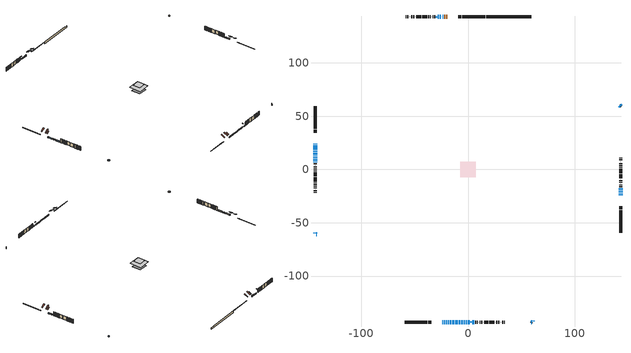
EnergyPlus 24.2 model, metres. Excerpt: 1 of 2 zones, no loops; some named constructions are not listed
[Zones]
conditioned space
 floor outside (Floor1 construction): -1.8,-1.8 -1.8,1.8 1.8,1.8 1.8,-1.8 z0.19
 floor outside (Floor2 construction): -0.75,-0.75 -0.75,0.75 0.75,0.75 0.75,-0.75 z0.19
 floor outside (Floor3 construction): -1.58,-1.58 -1.58,1.58 1.58,1.58 1.58,-1.58 z0.19
 floor adiabatic (AdiabaticFloorConstruction): -7.47,-7.47 -7.47,7.47 7.47,7.47 7.47,-7.47 z2.63
 floor foundation (Slab1 construction): -5.58,-5.58 -5.58,5.58 5.58,5.58 5.58,-5.58 z-2.17
 wall outside (RimJoist1 construction): 16.03,143.6 -5.32,143.6 / -59.48,-143.6 -38.13,-143.6 / -143.6,59.48 -143.6,38.13 / 143.6,-59.48 143.6,-38.13 z0.19:0.49
 wall outside (RimJoist3 construction): -6.25,143.6 -8.94,143.6 / -37.2,-143.6 -34.51,-143.6 / -143.6,37.2 -143.6,34.51 / 143.6,-37.2 143.6,-34.51 z0.19:0.49
 wall outside (AdiabaticWallConstruction 1): -19.43,143.6 -20.36,143.6 / -21.29,143.6 -22.26,143.6 z0.19:2.22
 wall outside (AdiabaticWallConstruction): -143.6,24.01 -143.6,23.58 / -23.18,143.6 -23.65,143.6 / -24.01,-143.6 -23.55,-143.6 / -22.62,-143.6 -21.86,-143.6 / -24.57,143.6 -24.76,143.6 / -20.93,-143.6 -20.16,-143.6 / 59.48,-143.6 59.9,-143.18 / -143.6,-59.48 -143.18,-59.9 / -19.23,-143.6 -17.97,-143.6 / -17.04,-143.6 -15.82,-143.6 / -143.6,22.66 -143.6,18.42 / 143.6,59.48 142.63,60.45 / -143.6,17.49 -143.6,16.77 / -14.89,-143.6 -13.07,-143.6 / -12.14,-143.6 -9.53,-143.6 / 143.6,-24.01 143.6,-23.1 / 143.6,-22.17 143.6,-21.83 / -8.6,-143.6 -7.44,-143.6 / -6.51,-143.6 -4.9,-143.6 / -143.6,15.85 -143.6,14.02 / -143.6,13.09 -143.6,12.28 / -3.97,-143.6 -3,-143.6 / -2.08,-143.6 -0.94,-143.6 / -143.6,11.35 -143.6,10.39 / -143.6,9.46 -143.6,8.32 / -0.01,-143.6 1.47,-143.6 / -25.69,143.6 -26.69,143.6 / -27.62,143.6 -28.22,143.6 / 143.6,-20.9 143.6,-20.16 / 60.55,-142.52 61,-142.08 / -142.52,-60.55 -142.08,-61 / -143.6,7.4 -143.6,6.75 / 143.6,-19.23 143.6,-17.48 z0.19:1.41; 4.19,-143.6 6.07,-143.6 z0.19:1.16
 wall outside (Wall10 construction): -30.94,143.6 -31.8,143.6 / 7,-143.6 7.85,-143.6 / -143.6,5.82 -143.6,4.97 / 143.6,-16.55 143.6,-15.69 z0.19:5.07
 wall outside (Wall11 construction): -32.73,143.6 -32.96,143.6 / 8.78,-143.6 9.02,-143.6 / -143.6,4.04 -143.6,3.8 / 143.6,-14.76 143.6,-14.53 z0.19:5.07
 wall outside (Wall12 construction): -33.89,143.6 -34.17,143.6 / 9.95,-143.6 10.23,-143.6 / -143.6,2.87 -143.6,2.59 / 143.6,-13.6 143.6,-13.32 z0.19:5.07
 wall outside (Wall13 construction): -35.1,143.6 -35.45,143.6 / 11.16,-143.6 11.51,-143.6 / -143.6,1.66 -143.6,1.31 / 143.6,-12.39 143.6,-12.04 z0.19:5.07
 wall outside (Wall14 construction): -36.38,143.6 -37.21,143.6 / 12.43,-143.6 13.27,-143.6 / -143.6,0.38 -143.6,-0.45 / 143.6,-11.11 143.6,-10.28 z0.19:5.07
 wall outside (Wall15 construction): -38.14,143.6 -38.49,143.6 / 14.2,-143.6 14.54,-143.6 / -143.6,-1.38 -143.6,-1.72 / 143.6,-9.35 143.6,-9 z0.19:5.07
 wall outside (Wall1 construction): -39.42,143.6 -42.99,143.6 / 15.47,-143.6 19.05,-143.6 / -143.6,-2.65 -143.6,-6.23 / 143.6,-8.07 143.6,-4.5 z0.19:5.07
 wall outside (Wall2 construction): -43.92,143.6 -48.37,143.6 / 19.97,-143.6 24.43,-143.6 / -143.6,-7.16 -143.6,-11.61 / 143.6,-3.57 143.6,0.88 z0.19:5.07
 wall outside (Wall3 construction): -49.3,143.6 -49.6,143.6 / 25.36,-143.6 25.66,-143.6 / -143.6,-12.54 -143.6,-12.84 / 143.6,1.81 143.6,2.11 z0.19:5.07
 wall outside (Wall4 construction): -50.53,143.6 -51.39,143.6 / 26.59,-143.6 27.44,-143.6 / -143.6,-13.77 -143.6,-14.63 / 143.6,3.04 143.6,3.9 z0.19:5.07
 wall outside (Wall5 construction): -52.32,143.6 -53.16,143.6 / 28.37,-143.6 29.22,-143.6 / -143.6,-15.55 -143.6,-16.4 / 143.6,4.83 143.6,5.67 z0.19:5.07
 wall outside (Wall6 construction): -54.09,143.6 -54.27,143.6 / 30.14,-143.6 30.33,-143.6 / -143.6,-17.32 -143.6,-17.51 / 143.6,6.6 143.6,6.78 z0.19:5.07
 wall outside (Wall7 construction): -55.2,143.6 -55.35,143.6 / 31.26,-143.6 31.4,-143.6 / -143.6,-18.44 -143.6,-18.58 / 143.6,7.71 143.6,7.86 z0.19:5.07
 wall outside (Wall8 construction): -56.28,143.6 -57.05,143.6 / 32.33,-143.6 33.1,-143.6 / -143.6,-19.51 -143.6,-20.28 / 143.6,8.79 143.6,9.56 z0.19:5.07
 wall outside (Wall9 construction): -57.97,143.6 -58.55,143.6 / 34.03,-143.6 34.61,-143.6 / -143.6,-21.21 -143.6,-21.79 / 143.6,10.48 143.6,11.06 z0.19:5.07
 wall foundation (FoundationWall1 construction): 16.96,143.6,-2.17 16.96,143.6,0.19 55.23,143.6,0.19 55.23,143.6,-0.45 59.48,143.6,-0.45 59.48,143.6,-2.17
 window (WindowConstruction): -143.6,24.01 -143.6,23.58 z0.19:1.41
 window (WindowConstruction 6): -23.18,143.6 -23.65,143.6 z0.19:1.41
 window (WindowConstruction 7): -24.01,-143.6 -23.55,-143.6 z0.19:1.41
 window (WindowConstruction 8): -22.62,-143.6 -21.86,-143.6 z0.19:1.41
 window (WindowConstruction 9): -24.57,143.6 -24.76,143.6 z0.19:1.41
 window (WindowConstruction 10): -20.93,-143.6 -20.16,-143.6 z0.19:1.41
 window (WindowConstruction 11): 59.48,-143.6 59.9,-143.18 z0.19:1.41
 window (WindowConstruction 12): -143.6,-59.48 -143.18,-59.9 z0.19:1.41
 window (WindowConstruction 13): -19.23,-143.6 -17.97,-143.6 z0.19:1.41
 window (WindowConstruction 14): -17.04,-143.6 -15.82,-143.6 z0.19:1.41
 window (WindowConstruction 15): -143.6,22.65 -143.6,18.42 z0.19:1.41
 window (WindowConstruction 16): 143.6,59.48 142.63,60.45 z0.19:1.41
 window (WindowConstruction 17): -143.6,17.49 -143.6,16.77 z0.19:1.41
 window (WindowConstruction 18): -14.89,-143.6 -13.07,-143.6 z0.19:1.41
 window (WindowConstruction 19): -12.14,-143.6 -9.53,-143.6 z0.19:1.41
 window (WindowConstruction 20): 143.6,-24.01 143.6,-23.1 z0.19:1.41
 window (WindowConstruction 21): 143.6,-22.17 143.6,-21.83 z0.19:1.41
 window (WindowConstruction 22): -8.6,-143.6 -7.44,-143.6 z0.19:1.41
 window (WindowConstruction 23): -6.51,-143.6 -4.9,-143.6 z0.19:1.41
 window (WindowConstruction 24): -143.6,15.84 -143.6,14.02 z0.19:1.41
 window (WindowConstruction 25): -143.6,13.09 -143.6,12.28 z0.19:1.41
 window (WindowConstruction 26): -3.97,-143.6 -3.01,-143.6 z0.19:1.41
 window (WindowConstruction 27): -2.08,-143.6 -0.94,-143.6 z0.19:1.41
 window (WindowConstruction 28): -143.6,11.35 -143.6,10.39 z0.19:1.41
 window (WindowConstruction 29): -143.6,9.46 -143.6,8.32 z0.19:1.41
 window (WindowConstruction 1): -0.01,-143.6 1.47,-143.6 z0.19:1.41
 window (WindowConstruction 30): -25.69,143.6 -26.69,143.6 z0.19:1.41
 window (WindowConstruction 31): -27.62,143.6 -28.22,143.6 z0.19:1.41
 window (WindowConstruction 32): 143.6,-20.9 143.6,-20.16 z0.19:1.41
 window (WindowConstruction 33): 4.19,-143.6 6.07,-143.6 z0.19:1.16
 window (WindowConstruction 2): 60.55,-142.52 61,-142.08 z0.19:1.41
 window (WindowConstruction 3): -142.52,-60.55 -142.08,-61 z0.19:1.41
 window (WindowConstruction 4): -143.6,7.4 -143.6,6.75 z0.19:1.41
 window (WindowConstruction 5): 143.6,-19.23 143.6,-17.48 z0.19:1.41
 door (Door): -19.43,143.6 -20.36,143.6 z0.19:2.22
 door (Door 1): -21.29,143.6 -22.26,143.6 z0.19:2.22
 ceiling to attic - vented (Floor4 construction): 4.66,-4.66 4.66,4.66 -4.66,4.66 -4.66,-4.66 z5.07
 ceiling adiabatic (AdiabaticFloorConstruction): 7.47,-7.47 7.47,7.47 -7.47,7.47 -7.47,-7.47 z2.63
 roof outside (Roof1 construction): -11.06,143.6,5.07 -11.06,139.48,7.47 -9.87,139.48,7.47 -9.87,143.6,5.07; -32.39,-143.6,5.07 -32.39,-139.48,7.47 -33.58,-139.48,7.47 -33.58,-143.6,5.07; -143.6,32.39,5.07 -139.48,32.39,7.47 -139.48,33.58,7.47 -143.6,33.58,5.07; 143.6,-32.39,5.07 139.48,-32.39,7.47 139.48,-33.58,7.47 143.6,-33.58,5.07
 roof outside (Roof3 construction): -16.72,143.6,5.07 -16.72,139.12,7.68 -15.43,139.12,7.68 -15.43,143.6,5.07; -26.73,-143.6,5.07 -26.73,-139.12,7.68 -28.02,-139.12,7.68 -28.02,-143.6,5.07; -143.6,26.73,5.07 -139.12,26.73,7.68 -139.12,28.02,7.68 -143.6,28.02,5.07; 143.6,-26.73,5.07 139.12,-26.73,7.68 139.12,-28.02,7.68 143.6,-28.02,5.07
 roof outside (Roof4 construction): -18.51,143.6,5.07 -18.51,140.65,6.79 -17.65,140.65,6.79 -17.65,143.6,5.07; -24.94,-143.6,5.07 -24.94,-140.65,6.79 -25.8,-140.65,6.79 -25.8,-143.6,5.07; -143.6,24.94,5.07 -140.65,24.94,6.79 -140.65,25.8,6.79 -143.6,25.8,5.07; 143.6,-24.94,5.07 140.65,-24.94,6.79 140.65,-25.8,6.79 143.6,-25.8,5.07
 roof outside (AdiabaticRoofConstruction): -30.01,143.6,5.07 -30.01,142.85,5.5 -29.15,142.85,5.5 -29.15,143.6,5.07; 3.26,-143.6,5.07 3.26,-142.85,5.5 2.4,-142.85,5.5 2.4,-143.6,5.07
 skylight (SkylightConstruction): -30.01,143.6,5.07 -30.01,142.85,5.5 -29.15,142.85,5.5 -29.15,143.6,5.07
 skylight (SkylightConstruction 1): 3.26,-143.6,5.07 3.26,-142.85,5.5 2.4,-142.85,5.5 2.4,-143.6,5.07
[EnergyManagementSystem:Sensor]
Name | Output:Variable or Output:Meter Index Key | Output:Variable or Output:Meter
s_lgt_50 | Wall15:270 | Surface Inside Face Lights Radiation Heat Gain Energy
s_lgt_51 | Wall15:90 | Surface Inside Face Lights Radiation Heat Gain Energy
s_lgt_52 | Wall1:0 | Surface Inside Face Lights Radiation Heat Gain Energy
s_lgt_53 | Wall1:180 | Surface Inside Face Lights Radiation Heat Gain Energy
s_lgt_54 | Wall1:270 | Surface Inside Face Lights Radiation Heat Gain Energy
s_lgt_55 | Wall1:90 | Surface Inside Face Lights Radiation Heat Gain Energy
s_lgt_56 | Wall2:0 | Surface Inside Face Lights Radiation Heat Gain Energy
s_lgt_57 | Wall2:180 | Surface Inside Face Lights Radiation Heat Gain Energy
s_lgt_58 | Wall2:270 | Surface Inside Face Lights Radiation Heat Gain Energy
s_lgt_59 | Wall2:90 | Surface Inside Face Lights Radiation Heat Gain Energy
s_lgt_6 | inferred conditioned floor | Surface Inside Face Lights Radiation Heat Gain Energy
s_lgt_60 | Wall3:0 | Surface Inside Face Lights Radiation Heat Gain Energy
s_lgt_61 | Wall3:180 | Surface Inside Face Lights Radiation Heat Gain Energy
s_lgt_62 | Wall3:270 | Surface Inside Face Lights Radiation Heat Gain Energy
s_lgt_63 | Wall3:90 | Surface Inside Face Lights Radiation Heat Gain Energy
s_lgt_64 | Wall4:0 | Surface Inside Face Lights Radiation Heat Gain Energy
s_lgt_65 | Wall4:180 | Surface Inside Face Lights Radiation Heat Gain Energy
s_lgt_66 | Wall4:270 | Surface Inside Face Lights Radiation Heat Gain Energy
s_lgt_67 | Wall4:90 | Surface Inside Face Lights Radiation Heat Gain Energy
s_lgt_68 | Wall5:0 | Surface Inside Face Lights Radiation Heat Gain Energy
s_lgt_69 | Wall5:180 | Surface Inside Face Lights Radiation Heat Gain Energy
s_lgt_7 | RimJoist1:0 | Surface Inside Face Lights Radiation Heat Gain Energy
s_lgt_70 | Wall5:270 | Surface Inside Face Lights Radiation Heat Gain Energy
s_lgt_71 | Wall5:90 | Surface Inside Face Lights Radiation Heat Gain Energy
s_lgt_72 | Wall6:0 | Surface Inside Face Lights Radiation Heat Gain Energy
s_lgt_73 | Wall6:180 | Surface Inside Face Lights Radiation Heat Gain Energy
s_lgt_74 | Wall6:270 | Surface Inside Face Lights Radiation Heat Gain Energy
s_lgt_75 | Wall6:90 | Surface Inside Face Lights Radiation Heat Gain Energy
s_lgt_76 | Wall7:0 | Surface Inside Face Lights Radiation Heat Gain Energy
s_lgt_77 | Wall7:180 | Surface Inside Face Lights Radiation Heat Gain Energy
s_lgt_78 | Wall7:270 | Surface Inside Face Lights Radiation Heat Gain Energy
s_lgt_79 | Wall7:90 | Surface Inside Face Lights Radiation Heat Gain Energy
s_lgt_8 | RimJoist1:180 | Surface Inside Face Lights Radiation Heat Gain Energy
s_lgt_80 | Wall8:0 | Surface Inside Face Lights Radiation Heat Gain Energy
s_lgt_81 | Wall8:180 | Surface Inside Face Lights Radiation Heat Gain Energy
s_lgt_82 | Wall8:270 | Surface Inside Face Lights Radiation Heat Gain Energy
s_lgt_83 | Wall8:90 | Surface Inside Face Lights Radiation Heat Gain Energy
s_lgt_84 | Wall9:0 | Surface Inside Face Lights Radiation Heat Gain Energy
s_lgt_85 | Wall9:180 | Surface Inside Face Lights Radiation Heat Gain Energy
s_lgt_86 | Wall9:270 | Surface Inside Face Lights Radiation Heat Gain Energy
s_lgt_87 | Wall9:90 | Surface Inside Face Lights Radiation Heat Gain Energy
s_lgt_9 | RimJoist1:270 | Surface Inside Face Lights Radiation Heat Gain Energy
s_sol | Floor1 | Surface Inside Face Solar Radiation Heat Gain Energy
s_sol_1 | Floor2 | Surface Inside Face Solar Radiation Heat Gain Energy
s_sol_10 | RimJoist1:90 | Surface Inside Face Solar Radiation Heat Gain Energy
s_sol_11 | RimJoist3:0 | Surface Inside Face Solar Radiation Heat Gain Energy
s_sol_12 | RimJoist3:180 | Surface Inside Face Solar Radiation Heat Gain Energy
s_sol_13 | RimJoist3:270 | Surface Inside Face Solar Radiation Heat Gain Energy
s_sol_14 | RimJoist3:90 | Surface Inside Face Solar Radiation Heat Gain Energy
s_sol_15 | Roof1:0 | Surface Inside Face Solar Radiation Heat Gain Energy
s_sol_16 | Roof1:180 | Surface Inside Face Solar Radiation Heat Gain Energy
s_sol_17 | Roof1:270 | Surface Inside Face Solar Radiation Heat Gain Energy
s_sol_18 | Roof1:90 | Surface Inside Face Solar Radiation Heat Gain Energy
s_sol_19 | Roof3:0 | Surface Inside Face Solar Radiation Heat Gain Energy
s_sol_2 | Floor3 | Surface Inside Face Solar Radiation Heat Gain Energy
s_sol_20 | Roof3:180 | Surface Inside Face Solar Radiation Heat Gain Energy
s_sol_21 | Roof3:270 | Surface Inside Face Solar Radiation Heat Gain Energy
s_sol_22 | Roof3:90 | Surface Inside Face Solar Radiation Heat Gain Energy
s_sol_23 | Roof4:0 | Surface Inside Face Solar Radiation Heat Gain Energy
s_sol_24 | Roof4:180 | Surface Inside Face Solar Radiation Heat Gain Energy
s_sol_25 | Roof4:270 | Surface Inside Face Solar Radiation Heat Gain Energy
s_sol_26 | Roof4:90 | Surface Inside Face Solar Radiation Heat Gain Energy
s_sol_27 | Slab1 | Surface Inside Face Solar Radiation Heat Gain Energy
s_sol_28 | Wall10:0 | Surface Inside Face Solar Radiation Heat Gain Energy
s_sol_29 | Wall10:180 | Surface Inside Face Solar Radiation Heat Gain Energy
s_sol_3 | Floor4 | Surface Inside Face Solar Radiation Heat Gain Energy
s_sol_30 | Wall10:270 | Surface Inside Face Solar Radiation Heat Gain Energy
s_sol_31 | Wall10:90 | Surface Inside Face Solar Radiation Heat Gain Energy
s_sol_32 | Wall11:0 | Surface Inside Face Solar Radiation Heat Gain Energy
s_sol_33 | Wall11:180 | Surface Inside Face Solar Radiation Heat Gain Energy
s_sol_34 | Wall11:270 | Surface Inside Face Solar Radiation Heat Gain Energy
s_sol_35 | Wall11:90 | Surface Inside Face Solar Radiation Heat Gain Energy
s_sol_36 | Wall12:0 | Surface Inside Face Solar Radiation Heat Gain Energy
s_sol_37 | Wall12:180 | Surface Inside Face Solar Radiation Heat Gain Energy
s_sol_38 | Wall12:270 | Surface Inside Face Solar Radiation Heat Gain Energy
s_sol_39 | Wall12:90 | Surface Inside Face Solar Radiation Heat Gain Energy
s_sol_4 | FoundationWall1 | Surface Inside Face Solar Radiation Heat Gain Energy
s_sol_40 | Wall13:0 | Surface Inside Face Solar Radiation Heat Gain Energy
s_sol_41 | Wall13:180 | Surface Inside Face Solar Radiation Heat Gain Energy
s_sol_42 | Wall13:270 | Surface Inside Face Solar Radiation Heat Gain Energy
s_sol_43 | Wall13:90 | Surface Inside Face Solar Radiation Heat Gain Energy
s_sol_44 | Wall14:0 | Surface Inside Face Solar Radiation Heat Gain Energy
s_sol_45 | Wall14:180 | Surface Inside Face Solar Radiation Heat Gain Energy
s_sol_46 | Wall14:270 | Surface Inside Face Solar Radiation Heat Gain Energy
s_sol_47 | Wall14:90 | Surface Inside Face Solar Radiation Heat Gain Energy
s_sol_48 | Wall15:0 | Surface Inside Face Solar Radiation Heat Gain Energy
s_sol_49 | Wall15:180 | Surface Inside Face Solar Radiation Heat Gain Energy
s_sol_5 | inferred conditioned ceiling | Surface Inside Face Solar Radiation Heat Gain Energy
s_sol_50 | Wall15:270 | Surface Inside Face Solar Radiation Heat Gain Energy
s_sol_51 | Wall15:90 | Surface Inside Face Solar Radiation Heat Gain Energy
s_sol_52 | Wall1:0 | Surface Inside Face Solar Radiation Heat Gain Energy
s_sol_53 | Wall1:180 | Surface Inside Face Solar Radiation Heat Gain Energy
s_sol_54 | Wall1:270 | Surface Inside Face Solar Radiation Heat Gain Energy
s_sol_55 | Wall1:90 | Surface Inside Face Solar Radiation Heat Gain Energy
s_sol_56 | Wall2:0 | Surface Inside Face Solar Radiation Heat Gain Energy
s_sol_57 | Wall2:180 | Surface Inside Face Solar Radiation Heat Gain Energy
s_sol_58 | Wall2:270 | Surface Inside Face Solar Radiation Heat Gain Energy
s_sol_59 | Wall2:90 | Surface Inside Face Solar Radiation Heat Gain Energy
s_sol_6 | inferred conditioned floor | Surface Inside Face Solar Radiation Heat Gain Energy
s_sol_60 | Wall3:0 | Surface Inside Face Solar Radiation Heat Gain Energy
s_sol_61 | Wall3:180 | Surface Inside Face Solar Radiation Heat Gain Energy
s_sol_62 | Wall3:270 | Surface Inside Face Solar Radiation Heat Gain Energy
s_sol_63 | Wall3:90 | Surface Inside Face Solar Radiation Heat Gain Energy
s_sol_64 | Wall4:0 | Surface Inside Face Solar Radiation Heat Gain Energy
s_sol_65 | Wall4:180 | Surface Inside Face Solar Radiation Heat Gain Energy
s_sol_66 | Wall4:270 | Surface Inside Face Solar Radiation Heat Gain Energy
s_sol_67 | Wall4:90 | Surface Inside Face Solar Radiation Heat Gain Energy
s_sol_68 | Wall5:0 | Surface Inside Face Solar Radiation Heat Gain Energy
s_sol_69 | Wall5:180 | Surface Inside Face Solar Radiation Heat Gain Energy
s_sol_7 | RimJoist1:0 | Surface Inside Face Solar Radiation Heat Gain Energy
s_sol_70 | Wall5:270 | Surface Inside Face Solar Radiation Heat Gain Energy
s_sol_71 | Wall5:90 | Surface Inside Face Solar Radiation Heat Gain Energy
s_sol_72 | Wall6:0 | Surface Inside Face Solar Radiation Heat Gain Energy
s_sol_73 | Wall6:180 | Surface Inside Face Solar Radiation Heat Gain Energy
s_sol_74 | Wall6:270 | Surface Inside Face Solar Radiation Heat Gain Energy
s_sol_75 | Wall6:90 | Surface Inside Face Solar Radiation Heat Gain Energy
s_sol_76 | Wall7:0 | Surface Inside Face Solar Radiation Heat Gain Energy
s_sol_77 | Wall7:180 | Surface Inside Face Solar Radiation Heat Gain Energy
s_sol_78 | Wall7:270 | Surface Inside Face Solar Radiation Heat Gain Energy
s_sol_79 | Wall7:90 | Surface Inside Face Solar Radiation Heat Gain Energy
s_sol_8 | RimJoist1:180 | Surface Inside Face Solar Radiation Heat Gain Energy
s_sol_80 | Wall8:0 | Surface Inside Face Solar Radiation Heat Gain Energy
s_sol_81 | Wall8:180 | Surface Inside Face Solar Radiation Heat Gain Energy
s_sol_82 | Wall8:270 | Surface Inside Face Solar Radiation Heat Gain Energy
s_sol_83 | Wall8:90 | Surface Inside Face Solar Radiation Heat Gain Energy
s_sol_84 | Wall9:0 | Surface Inside Face Solar Radiation Heat Gain Energy
s_sol_85 | Wall9:180 | Surface Inside Face Solar Radiation Heat Gain Energy
s_sol_86 | Wall9:270 | Surface Inside Face Solar Radiation Heat Gain Energy
s_sol_87 | Wall9:90 | Surface Inside Face Solar Radiation Heat Gain Energy
s_sol_9 | RimJoist1:270 | Surface Inside Face Solar Radiation Heat Gain Energy
s_surf | Floor1 | Surface Inside Face Net Surface Thermal Radiation Heat Gain Energy
s_surf_1 | Floor2 | Surface Inside Face Net Surface Thermal Radiation Heat Gain Energy
s_surf_10 | RimJoist1:90 | Surface Inside Face Net Surface Thermal Radiation Heat Gain Energy
s_surf_11 | RimJoist3:0 | Surface Inside Face Net Surface Thermal Radiation Heat Gain Energy
s_surf_12 | RimJoist3:180 | Surface Inside Face Net Surface Thermal Radiation Heat Gain Energy
s_surf_13 | RimJoist3:270 | Surface Inside Face Net Surface Thermal Radiation Heat Gain Energy
s_surf_14 | RimJoist3:90 | Surface Inside Face Net Surface Thermal Radiation Heat Gain Energy
s_surf_15 | Roof1:0 | Surface Inside Face Net Surface Thermal Radiation Heat Gain Energy
s_surf_16 | Roof1:180 | Surface Inside Face Net Surface Thermal Radiation Heat Gain Energy
s_surf_17 | Roof1:270 | Surface Inside Face Net Surface Thermal Radiation Heat Gain Energy
s_surf_18 | Roof1:90 | Surface Inside Face Net Surface Thermal Radiation Heat Gain Energy
s_surf_19 | Roof3:0 | Surface Inside Face Net Surface Thermal Radiation Heat Gain Energy
s_surf_2 | Floor3 | Surface Inside Face Net Surface Thermal Radiation Heat Gain Energy
s_surf_20 | Roof3:180 | Surface Inside Face Net Surface Thermal Radiation Heat Gain Energy
s_surf_21 | Roof3:270 | Surface Inside Face Net Surface Thermal Radiation Heat Gain Energy
s_surf_22 | Roof3:90 | Surface Inside Face Net Surface Thermal Radiation Heat Gain Energy
s_surf_23 | Roof4:0 | Surface Inside Face Net Surface Thermal Radiation Heat Gain Energy
s_surf_24 | Roof4:180 | Surface Inside Face Net Surface Thermal Radiation Heat Gain Energy
s_surf_25 | Roof4:270 | Surface Inside Face Net Surface Thermal Radiation Heat Gain Energy
s_surf_26 | Roof4:90 | Surface Inside Face Net Surface Thermal Radiation Heat Gain Energy
s_surf_27 | Slab1 | Surface Inside Face Net Surface Thermal Radiation Heat Gain Energy
s_surf_28 | Wall10:0 | Surface Inside Face Net Surface Thermal Radiation Heat Gain Energy
s_surf_29 | Wall10:180 | Surface Inside Face Net Surface Thermal Radiation Heat Gain Energy
s_surf_3 | Floor4 | Surface Inside Face Net Surface Thermal Radiation Heat Gain Energy
s_surf_30 | Wall10:270 | Surface Inside Face Net Surface Thermal Radiation Heat Gain Energy
s_surf_31 | Wall10:90 | Surface Inside Face Net Surface Thermal Radiation Heat Gain Energy
s_surf_32 | Wall11:0 | Surface Inside Face Net Surface Thermal Radiation Heat Gain Energy
s_surf_33 | Wall11:180 | Surface Inside Face Net Surface Thermal Radiation Heat Gain Energy
s_surf_34 | Wall11:270 | Surface Inside Face Net Surface Thermal Radiation Heat Gain Energy
s_surf_35 | Wall11:90 | Surface Inside Face Net Surface Thermal Radiation Heat Gain Energy
s_surf_36 | Wall12:0 | Surface Inside Face Net Surface Thermal Radiation Heat Gain Energy
s_surf_37 | Wall12:180 | Surface Inside Face Net Surface Thermal Radiation Heat Gain Energy
s_surf_38 | Wall12:270 | Surface Inside Face Net Surface Thermal Radiation Heat Gain Energy
s_surf_39 | Wall12:90 | Surface Inside Face Net Surface Thermal Radiation Heat Gain Energy
s_surf_4 | FoundationWall1 | Surface Inside Face Net Surface Thermal Radiation Heat Gain Energy
s_surf_40 | Wall13:0 | Surface Inside Face Net Surface Thermal Radiation Heat Gain Energy
s_surf_41 | Wall13:180 | Surface Inside Face Net Surface Thermal Radiation Heat Gain Energy
s_surf_42 | Wall13:270 | Surface Inside Face Net Surface Thermal Radiation Heat Gain Energy
s_surf_43 | Wall13:90 | Surface Inside Face Net Surface Thermal Radiation Heat Gain Energy
s_surf_44 | Wall14:0 | Surface Inside Face Net Surface Thermal Radiation Heat Gain Energy
s_surf_45 | Wall14:180 | Surface Inside Face Net Surface Thermal Radiation Heat Gain Energy
s_surf_46 | Wall14:270 | Surface Inside Face Net Surface Thermal Radiation Heat Gain Energy
s_surf_47 | Wall14:90 | Surface Inside Face Net Surface Thermal Radiation Heat Gain Energy
s_surf_48 | Wall15:0 | Surface Inside Face Net Surface Thermal Radiation Heat Gain Energy
s_surf_49 | Wall15:180 | Surface Inside Face Net Surface Thermal Radiation Heat Gain Energy
s_surf_5 | inferred conditioned ceiling | Surface Inside Face Net Surface Thermal Radiation Heat Gain Energy
s_surf_50 | Wall15:270 | Surface Inside Face Net Surface Thermal Radiation Heat Gain Energy
s_surf_51 | Wall15:90 | Surface Inside Face Net Surface Thermal Radiation Heat Gain Energy
s_surf_52 | Wall1:0 | Surface Inside Face Net Surface Thermal Radiation Heat Gain Energy
s_surf_53 | Wall1:180 | Surface Inside Face Net Surface Thermal Radiation Heat Gain Energy
s_surf_54 | Wall1:270 | Surface Inside Face Net Surface Thermal Radiation Heat Gain Energy
s_surf_55 | Wall1:90 | Surface Inside Face Net Surface Thermal Radiation Heat Gain Energy
s_surf_56 | Wall2:0 | Surface Inside Face Net Surface Thermal Radiation Heat Gain Energy
s_surf_57 | Wall2:180 | Surface Inside Face Net Surface Thermal Radiation Heat Gain Energy
s_surf_58 | Wall2:270 | Surface Inside Face Net Surface Thermal Radiation Heat Gain Energy
s_surf_59 | Wall2:90 | Surface Inside Face Net Surface Thermal Radiation Heat Gain Energy
s_surf_6 | inferred conditioned floor | Surface Inside Face Net Surface Thermal Radiation Heat Gain Energy
s_surf_60 | Wall3:0 | Surface Inside Face Net Surface Thermal Radiation Heat Gain Energy
s_surf_61 | Wall3:180 | Surface Inside Face Net Surface Thermal Radiation Heat Gain Energy
s_surf_62 | Wall3:270 | Surface Inside Face Net Surface Thermal Radiation Heat Gain Energy
s_surf_63 | Wall3:90 | Surface Inside Face Net Surface Thermal Radiation Heat Gain Energy
s_surf_64 | Wall4:0 | Surface Inside Face Net Surface Thermal Radiation Heat Gain Energy
s_surf_65 | Wall4:180 | Surface Inside Face Net Surface Thermal Radiation Heat Gain Energy
s_surf_66 | Wall4:270 | Surface Inside Face Net Surface Thermal Radiation Heat Gain Energy
s_surf_67 | Wall4:90 | Surface Inside Face Net Surface Thermal Radiation Heat Gain Energy
s_surf_68 | Wall5:0 | Surface Inside Face Net Surface Thermal Radiation Heat Gain Energy
s_surf_69 | Wall5:180 | Surface Inside Face Net Surface Thermal Radiation Heat Gain Energy
s_surf_7 | RimJoist1:0 | Surface Inside Face Net Surface Thermal Radiation Heat Gain Energy
s_surf_70 | Wall5:270 | Surface Inside Face Net Surface Thermal Radiation Heat Gain Energy
s_surf_71 | Wall5:90 | Surface Inside Face Net Surface Thermal Radiation Heat Gain Energy
s_surf_72 | Wall6:0 | Surface Inside Face Net Surface Thermal Radiation Heat Gain Energy
s_surf_73 | Wall6:180 | Surface Inside Face Net Surface Thermal Radiation Heat Gain Energy
s_surf_74 | Wall6:270 | Surface Inside Face Net Surface Thermal Radiation Heat Gain Energy
s_surf_75 | Wall6:90 | Surface Inside Face Net Surface Thermal Radiation Heat Gain Energy
s_surf_76 | Wall7:0 | Surface Inside Face Net Surface Thermal Radiation Heat Gain Energy
s_surf_77 | Wall7:180 | Surface Inside Face Net Surface Thermal Radiation Heat Gain Energy
s_surf_78 | Wall7:270 | Surface Inside Face Net Surface Thermal Radiation Heat Gain Energy
s_surf_79 | Wall7:90 | Surface Inside Face Net Surface Thermal Radiation Heat Gain Energy
s_surf_8 | RimJoist1:180 | Surface Inside Face Net Surface Thermal Radiation Heat Gain Energy
s_surf_80 | Wall8:0 | Surface Inside Face Net Surface Thermal Radiation Heat Gain Energy
s_surf_81 | Wall8:180 | Surface Inside Face Net Surface Thermal Radiation Heat Gain Energy
s_surf_82 | Wall8:270 | Surface Inside Face Net Surface Thermal Radiation Heat Gain Energy
s_surf_83 | Wall8:90 | Surface Inside Face Net Surface Thermal Radiation Heat Gain Energy
s_surf_84 | Wall9:0 | Surface Inside Face Net Surface Thermal Radiation Heat Gain Energy
s_surf_85 | Wall9:180 | Surface Inside Face Net Surface Thermal Radiation Heat Gain Energy
s_surf_86 | Wall9:270 | Surface Inside Face Net Surface Thermal Radiation Heat Gain Energy
s_surf_87 | Wall9:90 | Surface Inside Face Net Surface Thermal Radiation Heat Gain Energy
s_surf_9 | RimJoist1:270 | Surface Inside Face Net Surface Thermal Radiation Heat Gain Energy
